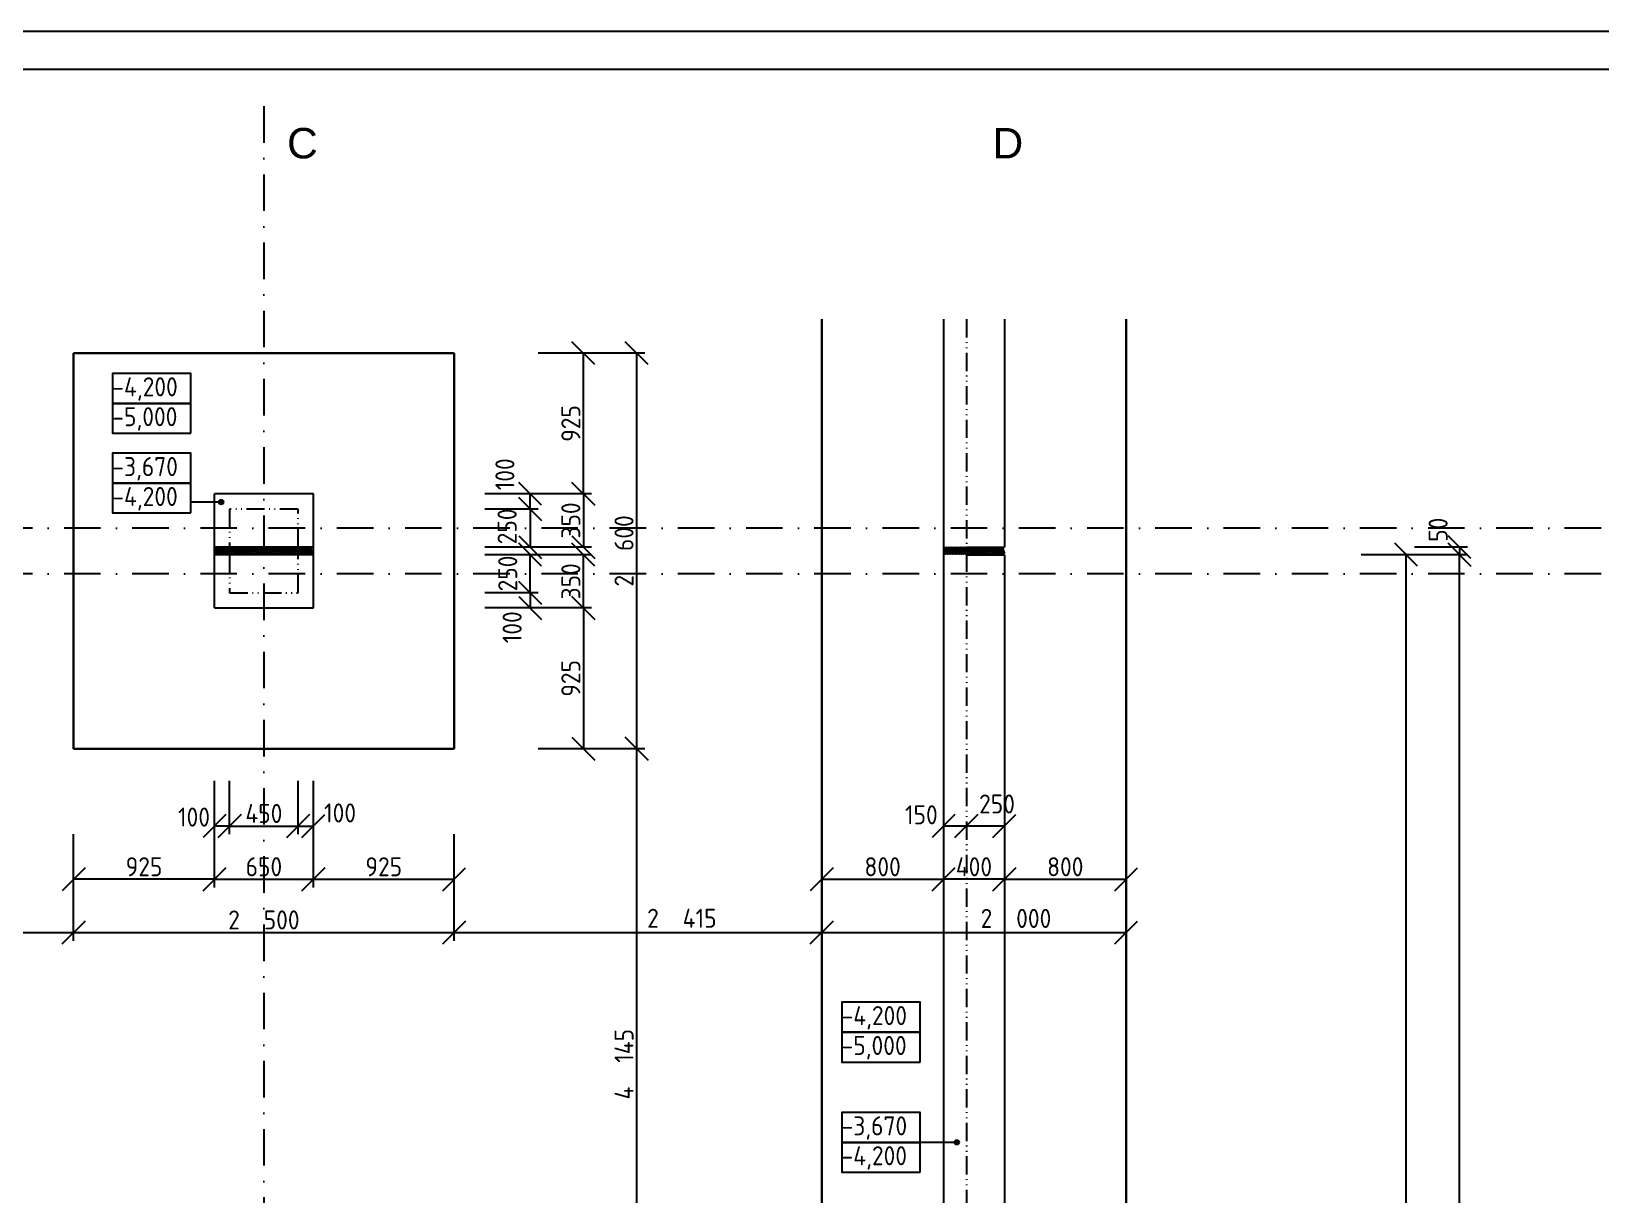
# Model space of a CAD drawing. Extents: x 4511820 to 5180432, y -1526536 to -944957.
# Drawn here: x 4987858 to 4998168, y -1470663 to -1463019 of the extents above; entities that cross this region are included whole.
import ezdxf

# ---------------------------------------------------------------- set-up
doc = ezdxf.new("R2010")
doc.units = 0
doc.header["$MEASUREMENT"] = 0
doc.linetypes.add('ACAD_ISO12W100', pattern=[22, 12, -3, 0.5, -3, 0.5, -3])
doc.linetypes.add('BODKOCIARKOVANA_3', pattern=[5.6, 3, -1.3, 0, -1.3])
doc.layers.get('0').update_dxf_attribs({"linetype": 'CONTINUOUS'})
doc.layers.get('Defpoints').update_dxf_attribs({"color": 61, "linetype": 'CONTINUOUS'})
for name, color, linetype in [('KÓTY', 4, 'CONTINUOUS'), ('MÚRY', 1, 'CONTINUOUS'), ('osi', 253, 'CONTINUOUS'), ('TENKÁ', 7, 'CONTINUOUS'), ('ŠRAFY', 82, 'CONTINUOUS')]:
    doc.layers.add(name, color=color, linetype=linetype)
doc.styles.add('styl1', font='arial.ttf')
doc.styles.add('STYLE1', font='isocp.shx')
doc.dimstyles.new('STANDARD-50', dxfattribs={"dimtxt": 125, "dimasz": 150, "dimexe": 10, "dimexo": 200, "dimgap": 20, "dimtad": 1, "dimdsep": 46, "dimlunit": 6, "dimtxsty": 'STYLE1', "dimblk1": 'OBLIQUE', "dimblk2": 'OBLIQUE', "dimsah": 1, "dimcen": 2.5, "dimse1": 1, "dimse2": 1, "dimadec": 0, "dimazin": 0, "dimtfac": 1, "dimtmove": 1, "dimatfit": 3, "dimldrblk": 'OBLIQUE', "dimfxl": 1, "dimtolj": 1, "dimtzin": 0, "dimarcsym": 0})

# ---------------------------------------------------------------- blocks, each defined once
blk = doc.blocks.new('_OBLIQUE')
at = {"color": 0, "linetype": 'ByBlock'}
blk.add_line((-0.5, -0.5), (0.5, 0.5), dxfattribs=at)
blk = doc.blocks.new('*D42799')
at = {"layer": 'Defpoints', "color": 0}
for p in [(4988136, -1467577), (4990636, -1467577), (4990636, -1468941)]:
    blk.add_point(p, dxfattribs=at)
at = {"layer": 'KÓTY', "color": 0, "lineweight": -2}
blk.add_line((4988136, -1468941), (4990636, -1468941), dxfattribs=at)
at = {"layer": 'KÓTY', "color": 0, "linetype": 'ByBlock', "lineweight": -2, "xscale": 150, "yscale": 150, "zscale": 150, "rotation": 180}
blk.add_blockref('_OBLIQUE', (4988136, -1468941), dxfattribs=at)
at = {"layer": 'KÓTY', "color": 0, "linetype": 'ByBlock', "lineweight": -2, "xscale": 150, "yscale": 150, "zscale": 150}
blk.add_blockref('_OBLIQUE', (4990636, -1468941), dxfattribs=at)
at = {"layer": 'KÓTY', "color": 0, "insert": (4989386, -1468858), "char_height": 125, "attachment_point": 5, "style": 'STYLE1'}
blk.add_mtext('\\A1;2ﾠ500', dxfattribs=at)
blk = doc.blocks.new('*D42800')
at = {"layer": 'Defpoints', "color": 0}
for p in [(4988136, -1466726.5), (4989061, -1466726.5), (4988136, -1468591)]:
    blk.add_point(p, dxfattribs=at)
at = {"layer": 'KÓTY', "color": 0, "lineweight": -2}
blk.add_line((4989061, -1468591), (4988136, -1468591), dxfattribs=at)
at = {"layer": 'KÓTY', "color": 0, "linetype": 'ByBlock', "lineweight": -2, "xscale": 150, "yscale": 150, "zscale": 150, "rotation": 180}
blk.add_blockref('_OBLIQUE', (4988136, -1468591), dxfattribs=at)
at = {"layer": 'KÓTY', "color": 0, "linetype": 'ByBlock', "lineweight": -2, "xscale": 150, "yscale": 150, "zscale": 150}
blk.add_blockref('_OBLIQUE', (4989061, -1468591), dxfattribs=at)
at = {"layer": 'KÓTY', "color": 0, "insert": (4988598.5, -1468508.5), "char_height": 125, "attachment_point": 5, "style": 'STYLE1'}
blk.add_mtext('\\A1;925', dxfattribs=at)
blk = doc.blocks.new('*D42801')
at = {"layer": 'Defpoints', "color": 0}
for p in [(4989161, -1466626.5), (4989611, -1466626.5), (4989611, -1468241)]:
    blk.add_point(p, dxfattribs=at)
at = {"layer": 'KÓTY', "color": 0, "lineweight": -2}
blk.add_line((4989161, -1468241), (4989611, -1468241), dxfattribs=at)
at = {"layer": 'KÓTY', "color": 0, "linetype": 'ByBlock', "lineweight": -2, "xscale": 150, "yscale": 150, "zscale": 150, "rotation": 180}
blk.add_blockref('_OBLIQUE', (4989161, -1468241), dxfattribs=at)
at = {"layer": 'KÓTY', "color": 0, "linetype": 'ByBlock', "lineweight": -2, "xscale": 150, "yscale": 150, "zscale": 150}
blk.add_blockref('_OBLIQUE', (4989611, -1468241), dxfattribs=at)
at = {"layer": 'KÓTY', "color": 0, "insert": (4989386, -1468158.5), "char_height": 125, "attachment_point": 5, "style": 'STYLE1'}
blk.add_mtext('\\A1;450', dxfattribs=at)
blk = doc.blocks.new('*D42802')
at = {"layer": 'Defpoints', "color": 0}
for p in [(4989061, -1466726.5), (4989711, -1466726.5), (4989711, -1468591)]:
    blk.add_point(p, dxfattribs=at)
at = {"layer": 'KÓTY', "color": 0, "lineweight": -2}
blk.add_line((4989061, -1468591), (4989711, -1468591), dxfattribs=at)
at = {"layer": 'KÓTY', "color": 0, "linetype": 'ByBlock', "lineweight": -2, "xscale": 150, "yscale": 150, "zscale": 150, "rotation": 180}
blk.add_blockref('_OBLIQUE', (4989061, -1468591), dxfattribs=at)
at = {"layer": 'KÓTY', "color": 0, "linetype": 'ByBlock', "lineweight": -2, "xscale": 150, "yscale": 150, "zscale": 150}
blk.add_blockref('_OBLIQUE', (4989711, -1468591), dxfattribs=at)
at = {"layer": 'KÓTY', "color": 0, "insert": (4989386, -1468508.5), "char_height": 125, "attachment_point": 5, "style": 'STYLE1'}
blk.add_mtext('\\A1;650', dxfattribs=at)
blk = doc.blocks.new('*D42803')
at = {"layer": 'Defpoints', "color": 0}
for p in [(4989711, -1466726.5), (4990636, -1466726.5), (4990636, -1468591)]:
    blk.add_point(p, dxfattribs=at)
at = {"layer": 'KÓTY', "color": 0, "lineweight": -2}
blk.add_line((4989711, -1468591), (4990636, -1468591), dxfattribs=at)
at = {"layer": 'KÓTY', "color": 0, "linetype": 'ByBlock', "lineweight": -2, "xscale": 150, "yscale": 150, "zscale": 150, "rotation": 180}
blk.add_blockref('_OBLIQUE', (4989711, -1468591), dxfattribs=at)
at = {"layer": 'KÓTY', "color": 0, "linetype": 'ByBlock', "lineweight": -2, "xscale": 150, "yscale": 150, "zscale": 150}
blk.add_blockref('_OBLIQUE', (4990636, -1468591), dxfattribs=at)
at = {"layer": 'KÓTY', "color": 0, "insert": (4990173.5, -1468508.5), "char_height": 125, "attachment_point": 5, "style": 'STYLE1'}
blk.add_mtext('\\A1;925', dxfattribs=at)
blk = doc.blocks.new('*D42804')
at = {"layer": 'Defpoints', "color": 0}
for p in [(4989611, -1466626.5), (4989711, -1466626.5), (4989711, -1468241)]:
    blk.add_point(p, dxfattribs=at)
at = {"layer": 'KÓTY', "color": 0, "lineweight": -2}
blk.add_line((4989611, -1468241), (4989711, -1468241), dxfattribs=at)
at = {"layer": 'KÓTY', "color": 0, "linetype": 'ByBlock', "lineweight": -2, "xscale": 150, "yscale": 150, "zscale": 150, "rotation": 180}
blk.add_blockref('_OBLIQUE', (4989611, -1468241), dxfattribs=at)
at = {"layer": 'KÓTY', "color": 0, "linetype": 'ByBlock', "lineweight": -2, "xscale": 150, "yscale": 150, "zscale": 150}
blk.add_blockref('_OBLIQUE', (4989711, -1468241), dxfattribs=at)
at = {"layer": 'KÓTY', "color": 0, "insert": (4989886.5, -1468155), "char_height": 125, "attachment_point": 5, "style": 'STYLE1'}
blk.add_mtext('\\A1;100', dxfattribs=at)
blk = doc.blocks.new('*D42805')
at = {"layer": 'Defpoints', "color": 0}
for p in [(4989061, -1466626.5), (4989161, -1466626.5), (4989061, -1468241)]:
    blk.add_point(p, dxfattribs=at)
at = {"layer": 'KÓTY', "color": 0, "lineweight": -2}
blk.add_line((4989161, -1468241), (4989061, -1468241), dxfattribs=at)
at = {"layer": 'KÓTY', "color": 0, "linetype": 'ByBlock', "lineweight": -2, "xscale": 150, "yscale": 150, "zscale": 150, "rotation": 180}
blk.add_blockref('_OBLIQUE', (4989061, -1468241), dxfattribs=at)
at = {"layer": 'KÓTY', "color": 0, "linetype": 'ByBlock', "lineweight": -2, "xscale": 150, "yscale": 150, "zscale": 150}
blk.add_blockref('_OBLIQUE', (4989161, -1468241), dxfattribs=at)
at = {"layer": 'KÓTY', "color": 0, "insert": (4988927, -1468182), "char_height": 125, "attachment_point": 5, "style": 'STYLE1'}
blk.add_mtext('\\A1;100', dxfattribs=at)
blk = doc.blocks.new('*D42812')
at = {"layer": 'Defpoints', "color": 0}
for p in [(4988136, -1467480), (4986686, -1467580), (4988136, -1468941)]:
    blk.add_point(p, dxfattribs=at)
at = {"layer": 'KÓTY', "color": 0, "lineweight": -2}
blk.add_line((4986686, -1468941), (4988136, -1468941), dxfattribs=at)
at = {"layer": 'KÓTY', "color": 0, "linetype": 'ByBlock', "lineweight": -2, "xscale": 150, "yscale": 150, "zscale": 150, "rotation": 180}
blk.add_blockref('_OBLIQUE', (4986686, -1468941), dxfattribs=at)
at = {"layer": 'KÓTY', "color": 0, "linetype": 'ByBlock', "lineweight": -2, "xscale": 150, "yscale": 150, "zscale": 150}
blk.add_blockref('_OBLIQUE', (4988136, -1468941), dxfattribs=at)
at = {"layer": 'KÓTY', "color": 0, "insert": (4987411, -1468858), "char_height": 125, "attachment_point": 5, "style": 'STYLE1'}
blk.add_mtext('\\A1;1ﾠ450', dxfattribs=at)
blk = doc.blocks.new('*D42813')
at = {"layer": 'Defpoints', "color": 0}
for p in [(4990636, -1467477), (4993051, -1467477), (4993051, -1468941)]:
    blk.add_point(p, dxfattribs=at)
at = {"layer": 'KÓTY', "color": 0, "lineweight": -2}
blk.add_line((4990636, -1468941), (4993051, -1468941), dxfattribs=at)
at = {"layer": 'KÓTY', "color": 0, "linetype": 'ByBlock', "lineweight": -2, "xscale": 150, "yscale": 150, "zscale": 150, "rotation": 180}
blk.add_blockref('_OBLIQUE', (4990636, -1468941), dxfattribs=at)
at = {"layer": 'KÓTY', "color": 0, "linetype": 'ByBlock', "lineweight": -2, "xscale": 150, "yscale": 150, "zscale": 150}
blk.add_blockref('_OBLIQUE', (4993051, -1468941), dxfattribs=at)
at = {"layer": 'KÓTY', "color": 0, "insert": (4992132, -1468847), "char_height": 125, "attachment_point": 5, "style": 'STYLE1'}
blk.add_mtext('\\A1;2ﾠ415', dxfattribs=at)
blk = doc.blocks.new('*D42817')
at = {"layer": 'Defpoints', "color": 0}
for p in [(4989711, -1466058), (4989711, -1466408), (4991485, -1466408)]:
    blk.add_point(p, dxfattribs=at)
at = {"layer": 'KÓTY', "color": 0, "lineweight": -2}
blk.add_line((4991485, -1466058), (4991485, -1466408), dxfattribs=at)
at = {"layer": 'KÓTY', "color": 0, "linetype": 'ByBlock', "lineweight": -2, "xscale": 150, "yscale": 150, "zscale": 150}
for p, rotation in [((4991485, -1466058), 90), ((4991485, -1466408), 270)]:
    blk.add_blockref('_OBLIQUE', p, dxfattribs=dict(at, rotation=rotation))
at = {"layer": 'KÓTY', "color": 0, "insert": (4991402.5, -1466233), "char_height": 125, "attachment_point": 5, "rotation": 90, "style": 'STYLE1'}
blk.add_mtext('\\A1;350', dxfattribs=at)
blk = doc.blocks.new('*D42818')
at = {"layer": 'Defpoints', "color": 0}
for p in [(4989611, -1466158), (4989611, -1466408), (4991135, -1466408)]:
    blk.add_point(p, dxfattribs=at)
at = {"layer": 'KÓTY', "color": 0, "lineweight": -2}
blk.add_line((4991135, -1466158), (4991135, -1466408), dxfattribs=at)
at = {"layer": 'KÓTY', "color": 0, "linetype": 'ByBlock', "lineweight": -2, "xscale": 150, "yscale": 150, "zscale": 150}
for p, rotation in [((4991135, -1466158), 90), ((4991135, -1466408), 270)]:
    blk.add_blockref('_OBLIQUE', p, dxfattribs=dict(at, rotation=rotation))
at = {"layer": 'KÓTY', "color": 0, "insert": (4990984, -1466272), "char_height": 125, "attachment_point": 5, "rotation": 90, "style": 'STYLE1'}
blk.add_mtext('\\A1;250', dxfattribs=at)
blk = doc.blocks.new('*D42819')
at = {"layer": 'Defpoints', "color": 0}
for p in [(4989611, -1466058), (4991135, -1466058), (4989611, -1466158)]:
    blk.add_point(p, dxfattribs=at)
at = {"layer": 'KÓTY', "color": 0, "lineweight": -2}
blk.add_line((4991135, -1466158), (4991135, -1466058), dxfattribs=at)
at = {"layer": 'KÓTY', "color": 0, "linetype": 'ByBlock', "lineweight": -2, "xscale": 150, "yscale": 150, "zscale": 150}
for p, rotation in [((4991135, -1466058), 90), ((4991135, -1466158), 270)]:
    blk.add_blockref('_OBLIQUE', p, dxfattribs=dict(at, rotation=rotation))
at = {"layer": 'KÓTY', "color": 0, "insert": (4990969.5, -1465929.5), "char_height": 125, "attachment_point": 5, "rotation": 90, "style": 'STYLE1'}
blk.add_mtext('\\A1;100', dxfattribs=at)
blk = doc.blocks.new('*D42820')
at = {"layer": 'Defpoints', "color": 0}
for p in [(4989711, -1465133), (4991485, -1465133), (4989711, -1466058)]:
    blk.add_point(p, dxfattribs=at)
at = {"layer": 'KÓTY', "color": 0, "lineweight": -2}
blk.add_line((4991485, -1466058), (4991485, -1465133), dxfattribs=at)
at = {"layer": 'KÓTY', "color": 0, "linetype": 'ByBlock', "lineweight": -2, "xscale": 150, "yscale": 150, "zscale": 150}
for p, rotation in [((4991485, -1465133), 90), ((4991485, -1466058), 270)]:
    blk.add_blockref('_OBLIQUE', p, dxfattribs=dict(at, rotation=rotation))
at = {"layer": 'KÓTY', "color": 0, "insert": (4991402.5, -1465595.5), "char_height": 125, "attachment_point": 5, "rotation": 90, "style": 'STYLE1'}
blk.add_mtext('\\A1;925', dxfattribs=at)
blk = doc.blocks.new('*D42821')
at = {"layer": 'Defpoints', "color": 0}
for p in [(4989711, -1466458), (4991485, -1466458), (4989711, -1466808)]:
    blk.add_point(p, dxfattribs=at)
at = {"layer": 'KÓTY', "color": 0, "lineweight": -2}
blk.add_line((4991485, -1466808), (4991485, -1466458), dxfattribs=at)
at = {"layer": 'KÓTY', "color": 0, "linetype": 'ByBlock', "lineweight": -2, "xscale": 150, "yscale": 150, "zscale": 150}
for p, rotation in [((4991485, -1466458), 90), ((4991485, -1466808), 270)]:
    blk.add_blockref('_OBLIQUE', p, dxfattribs=dict(at, rotation=rotation))
at = {"layer": 'KÓTY', "color": 0, "insert": (4991402.5, -1466633), "char_height": 125, "attachment_point": 5, "rotation": 90, "style": 'STYLE1'}
blk.add_mtext('\\A1;350', dxfattribs=at)
blk = doc.blocks.new('*D42822')
at = {"layer": 'Defpoints', "color": 0}
for p in [(4989611, -1466458), (4991135, -1466458), (4989611, -1466708)]:
    blk.add_point(p, dxfattribs=at)
at = {"layer": 'KÓTY', "color": 0, "lineweight": -2}
blk.add_line((4991135, -1466708), (4991135, -1466458), dxfattribs=at)
at = {"layer": 'KÓTY', "color": 0, "linetype": 'ByBlock', "lineweight": -2, "xscale": 150, "yscale": 150, "zscale": 150}
for p, rotation in [((4991135, -1466458), 90), ((4991135, -1466708), 270)]:
    blk.add_blockref('_OBLIQUE', p, dxfattribs=dict(at, rotation=rotation))
at = {"layer": 'KÓTY', "color": 0, "insert": (4990988, -1466581.5), "char_height": 125, "attachment_point": 5, "rotation": 90, "style": 'STYLE1'}
blk.add_mtext('\\A1;250', dxfattribs=at)
blk = doc.blocks.new('*D42823')
at = {"layer": 'Defpoints', "color": 0}
for p in [(4989611, -1466708), (4989611, -1466808), (4991135, -1466808)]:
    blk.add_point(p, dxfattribs=at)
at = {"layer": 'KÓTY', "color": 0, "lineweight": -2}
blk.add_line((4991135, -1466708), (4991135, -1466808), dxfattribs=at)
at = {"layer": 'KÓTY', "color": 0, "linetype": 'ByBlock', "lineweight": -2, "xscale": 150, "yscale": 150, "zscale": 150}
for p, rotation in [((4991135, -1466708), 90), ((4991135, -1466808), 270)]:
    blk.add_blockref('_OBLIQUE', p, dxfattribs=dict(at, rotation=rotation))
at = {"layer": 'KÓTY', "color": 0, "insert": (4991017, -1466934.5), "char_height": 125, "attachment_point": 5, "rotation": 90, "style": 'STYLE1'}
blk.add_mtext('\\A1;100', dxfattribs=at)
blk = doc.blocks.new('*D42824')
at = {"layer": 'Defpoints', "color": 0}
for p in [(4989711, -1466808), (4989711, -1467733), (4991485, -1467733)]:
    blk.add_point(p, dxfattribs=at)
at = {"layer": 'KÓTY', "color": 0, "lineweight": -2}
blk.add_line((4991485, -1466808), (4991485, -1467733), dxfattribs=at)
at = {"layer": 'KÓTY', "color": 0, "linetype": 'ByBlock', "lineweight": -2, "xscale": 150, "yscale": 150, "zscale": 150}
for p, rotation in [((4991485, -1466808), 90), ((4991485, -1467733), 270)]:
    blk.add_blockref('_OBLIQUE', p, dxfattribs=dict(at, rotation=rotation))
at = {"layer": 'KÓTY', "color": 0, "insert": (4991402.5, -1467270.5), "char_height": 125, "attachment_point": 5, "rotation": 90, "style": 'STYLE1'}
blk.add_mtext('\\A1;925', dxfattribs=at)
blk = doc.blocks.new('*D42826')
at = {"layer": 'Defpoints', "color": 0}
for p in [(4990636, -1465133), (4990636, -1467733), (4991835, -1467733)]:
    blk.add_point(p, dxfattribs=at)
at = {"layer": 'KÓTY', "color": 0, "lineweight": -2}
blk.add_line((4991835, -1465133), (4991835, -1467733), dxfattribs=at)
at = {"layer": 'KÓTY', "color": 0, "linetype": 'ByBlock', "lineweight": -2, "xscale": 150, "yscale": 150, "zscale": 150}
for p, rotation in [((4991835, -1465133), 90), ((4991835, -1467733), 270)]:
    blk.add_blockref('_OBLIQUE', p, dxfattribs=dict(at, rotation=rotation))
at = {"layer": 'KÓTY', "color": 0, "insert": (4991752, -1466433), "char_height": 125, "attachment_point": 5, "rotation": 90, "style": 'STYLE1'}
blk.add_mtext('\\A1;2ﾠ600', dxfattribs=at)
blk = doc.blocks.new('*D42856')
at = {"layer": 'Defpoints', "color": 0}
for p in [(4993051, -1468941), (4995051, -1468941), (4995051, -1468941)]:
    blk.add_point(p, dxfattribs=at)
at = {"layer": 'KÓTY', "color": 0, "lineweight": -2}
blk.add_line((4993051, -1468941), (4995051, -1468941), dxfattribs=at)
at = {"layer": 'KÓTY', "color": 0, "linetype": 'ByBlock', "lineweight": -2, "xscale": 150, "yscale": 150, "zscale": 150, "rotation": 180}
blk.add_blockref('_OBLIQUE', (4993051, -1468941), dxfattribs=at)
at = {"layer": 'KÓTY', "color": 0, "linetype": 'ByBlock', "lineweight": -2, "xscale": 150, "yscale": 150, "zscale": 150}
blk.add_blockref('_OBLIQUE', (4995051, -1468941), dxfattribs=at)
at = {"layer": 'KÓTY', "color": 0, "insert": (4994327, -1468848), "char_height": 125, "attachment_point": 5, "style": 'STYLE1'}
blk.add_mtext('\\A1;2ﾠ000', dxfattribs=at)
blk = doc.blocks.new('*D42857')
at = {"layer": 'Defpoints', "color": 0}
for p in [(4993851, -1468591), (4993051, -1468941), (4993851, -1468941)]:
    blk.add_point(p, dxfattribs=at)
at = {"layer": 'KÓTY', "color": 0, "lineweight": -2}
blk.add_line((4993051, -1468591), (4993851, -1468591), dxfattribs=at)
at = {"layer": 'KÓTY', "color": 0, "linetype": 'ByBlock', "lineweight": -2, "xscale": 150, "yscale": 150, "zscale": 150, "rotation": 180}
blk.add_blockref('_OBLIQUE', (4993051, -1468591), dxfattribs=at)
at = {"layer": 'KÓTY', "color": 0, "linetype": 'ByBlock', "lineweight": -2, "xscale": 150, "yscale": 150, "zscale": 150}
blk.add_blockref('_OBLIQUE', (4993851, -1468591), dxfattribs=at)
at = {"layer": 'KÓTY', "color": 0, "insert": (4993451, -1468508.5), "char_height": 125, "attachment_point": 5, "style": 'STYLE1'}
blk.add_mtext('\\A1;800', dxfattribs=at)
blk = doc.blocks.new('*D42858')
at = {"layer": 'Defpoints', "color": 0}
for p in [(4995051, -1468591), (4994251, -1468941), (4995051, -1468941)]:
    blk.add_point(p, dxfattribs=at)
at = {"layer": 'KÓTY', "color": 0, "lineweight": -2}
blk.add_line((4994251, -1468591), (4995051, -1468591), dxfattribs=at)
at = {"layer": 'KÓTY', "color": 0, "linetype": 'ByBlock', "lineweight": -2, "xscale": 150, "yscale": 150, "zscale": 150, "rotation": 180}
blk.add_blockref('_OBLIQUE', (4994251, -1468591), dxfattribs=at)
at = {"layer": 'KÓTY', "color": 0, "linetype": 'ByBlock', "lineweight": -2, "xscale": 150, "yscale": 150, "zscale": 150}
blk.add_blockref('_OBLIQUE', (4995051, -1468591), dxfattribs=at)
at = {"layer": 'KÓTY', "color": 0, "insert": (4994651, -1468508.5), "char_height": 125, "attachment_point": 5, "style": 'STYLE1'}
blk.add_mtext('\\A1;800', dxfattribs=at)
blk = doc.blocks.new('*D42859')
at = {"layer": 'Defpoints', "color": 0}
for p in [(4993851, -1468591), (4993851, -1468941), (4994251, -1468941)]:
    blk.add_point(p, dxfattribs=at)
at = {"layer": 'KÓTY', "color": 0, "lineweight": -2}
blk.add_line((4994251, -1468591), (4993851, -1468591), dxfattribs=at)
at = {"layer": 'KÓTY', "color": 0, "linetype": 'ByBlock', "lineweight": -2, "xscale": 150, "yscale": 150, "zscale": 150, "rotation": 180}
blk.add_blockref('_OBLIQUE', (4993851, -1468591), dxfattribs=at)
at = {"layer": 'KÓTY', "color": 0, "linetype": 'ByBlock', "lineweight": -2, "xscale": 150, "yscale": 150, "zscale": 150}
blk.add_blockref('_OBLIQUE', (4994251, -1468591), dxfattribs=at)
at = {"layer": 'KÓTY', "color": 0, "insert": (4994051, -1468508.5), "char_height": 125, "attachment_point": 5, "style": 'STYLE1'}
blk.add_mtext('\\A1;400', dxfattribs=at)
blk = doc.blocks.new('*D42860')
at = {"layer": 'Defpoints', "color": 0}
for p in [(4994001, -1468241), (4994001, -1468591), (4994251, -1468591)]:
    blk.add_point(p, dxfattribs=at)
at = {"layer": 'KÓTY', "color": 0, "lineweight": -2}
blk.add_line((4994251, -1468241), (4994001, -1468241), dxfattribs=at)
at = {"layer": 'KÓTY', "color": 0, "linetype": 'ByBlock', "lineweight": -2, "xscale": 150, "yscale": 150, "zscale": 150, "rotation": 180}
blk.add_blockref('_OBLIQUE', (4994001, -1468241), dxfattribs=at)
at = {"layer": 'KÓTY', "color": 0, "linetype": 'ByBlock', "lineweight": -2, "xscale": 150, "yscale": 150, "zscale": 150}
blk.add_blockref('_OBLIQUE', (4994251, -1468241), dxfattribs=at)
at = {"layer": 'KÓTY', "color": 0, "insert": (4994202.5, -1468096), "char_height": 125, "attachment_point": 5, "style": 'STYLE1'}
blk.add_mtext('\\A1;250', dxfattribs=at)
blk = doc.blocks.new('*D42861')
at = {"layer": 'Defpoints', "color": 0}
for p in [(4993851, -1468241), (4993851, -1468241), (4994001, -1468241)]:
    blk.add_point(p, dxfattribs=at)
at = {"layer": 'KÓTY', "color": 0, "lineweight": -2}
blk.add_line((4994001, -1468241), (4993851, -1468241), dxfattribs=at)
at = {"layer": 'KÓTY', "color": 0, "linetype": 'ByBlock', "lineweight": -2, "xscale": 150, "yscale": 150, "zscale": 150, "rotation": 180}
blk.add_blockref('_OBLIQUE', (4993851, -1468241), dxfattribs=at)
at = {"layer": 'KÓTY', "color": 0, "linetype": 'ByBlock', "lineweight": -2, "xscale": 150, "yscale": 150, "zscale": 150}
blk.add_blockref('_OBLIQUE', (4994001, -1468241), dxfattribs=at)
at = {"layer": 'KÓTY', "color": 0, "insert": (4993705.5, -1468167), "char_height": 125, "attachment_point": 5, "style": 'STYLE1'}
blk.add_mtext('\\A1;150', dxfattribs=at)
blk = doc.blocks.new('*D42866')
at = {"layer": 'Defpoints', "color": 0}
for p in [(4990636, -1467733), (4990636, -1471878), (4991835, -1471878)]:
    blk.add_point(p, dxfattribs=at)
at = {"layer": 'KÓTY', "color": 0, "lineweight": -2}
blk.add_line((4991835, -1467733), (4991835, -1471878), dxfattribs=at)
at = {"layer": 'KÓTY', "color": 0, "linetype": 'ByBlock', "lineweight": -2, "xscale": 150, "yscale": 150, "zscale": 150}
for p, rotation in [((4991835, -1467733), 90), ((4991835, -1471878), 270)]:
    blk.add_blockref('_OBLIQUE', p, dxfattribs=dict(at, rotation=rotation))
at = {"layer": 'KÓTY', "color": 0, "insert": (4991752, -1469806), "char_height": 125, "attachment_point": 5, "rotation": 90, "style": 'STYLE1'}
blk.add_mtext('\\A1;4ﾠ145', dxfattribs=at)
blk = doc.blocks.new('*D43567')
at = {"layer": 'Defpoints', "color": 0}
for p in [(4993901, -1466458), (4997241, -1466458), (4993901, -1485588)]:
    blk.add_point(p, dxfattribs=at)
at = {"layer": 'KÓTY', "color": 0, "lineweight": -2}
blk.add_line((4997241, -1485588), (4997241, -1466458), dxfattribs=at)
at = {"layer": 'KÓTY', "color": 0, "linetype": 'ByBlock', "lineweight": -2, "xscale": 150, "yscale": 150, "zscale": 150}
for p, rotation in [((4997241, -1466458), 90), ((4997241, -1485588), 270)]:
    blk.add_blockref('_OBLIQUE', p, dxfattribs=dict(at, rotation=rotation))
at = {"layer": 'KÓTY', "color": 0, "insert": (4997158, -1476023), "char_height": 125, "attachment_point": 5, "rotation": 90, "style": 'STYLE1'}
blk.add_mtext('\\A1;19ﾠ130', dxfattribs=at)
blk = doc.blocks.new('*D43568')
at = {"layer": 'Defpoints', "color": 0}
for p in [(4995340.5, -1466408), (4995340.5, -1466458), (4997241, -1466458)]:
    blk.add_point(p, dxfattribs=at)
at = {"layer": 'KÓTY', "color": 0, "lineweight": -2}
blk.add_line((4997241, -1466408), (4997241, -1466458), dxfattribs=at)
at = {"layer": 'KÓTY', "color": 0, "linetype": 'ByBlock', "lineweight": -2, "xscale": 150, "yscale": 150, "zscale": 150}
for p, rotation in [((4997241, -1466408), 90), ((4997241, -1466458), 270)]:
    blk.add_blockref('_OBLIQUE', p, dxfattribs=dict(at, rotation=rotation))
at = {"layer": 'KÓTY', "color": 0, "insert": (4997100.5, -1466294), "char_height": 125, "attachment_point": 5, "rotation": 90, "style": 'STYLE1'}
blk.add_mtext('\\A1;50', dxfattribs=at)
blk = doc.blocks.new('*D43569')
at = {"layer": 'Defpoints', "color": 0}
for p in [(4994417, -1466458), (4996891, -1466458), (4994417, -1482968)]:
    blk.add_point(p, dxfattribs=at)
at = {"layer": 'KÓTY', "color": 0, "lineweight": -2}
blk.add_line((4996891, -1482968), (4996891, -1466458), dxfattribs=at)
at = {"layer": 'KÓTY', "color": 0, "linetype": 'ByBlock', "lineweight": -2, "xscale": 150, "yscale": 150, "zscale": 150}
for p, rotation in [((4996891, -1466458), 90), ((4996891, -1482968), 270)]:
    blk.add_blockref('_OBLIQUE', p, dxfattribs=dict(at, rotation=rotation))
at = {"layer": 'KÓTY', "color": 0, "insert": (4996808, -1474713), "char_height": 125, "attachment_point": 5, "rotation": 90, "style": 'STYLE1'}
blk.add_mtext('\\A1;16ﾠ510', dxfattribs=at)

msp = doc.modelspace()

# ---------------------------------------------------------------- hatches: boundary and pattern name
at = {"layer": 'KÓTY', "ltscale": 0.25}
for points in [[(4989090.5, -1466112, 1), (4989120.5, -1466112, 1)], [(4993938.5, -1470334.75, 1), (4993938.5, -1470304.75, 1)]]:
    msp.add_hatch(color=256, dxfattribs=at).paths.add_polyline_path(points)

# ---------------------------------------------------------------- linework, layer by layer
at = {"layer": 'KÓTY'}
for p, q in [((4991538.403, -1465133), (4991188.403, -1465133)), ((4991888.403, -1465133), (4991538.403, -1465133)), ((4989105.5, -1466112), (4988906.316, -1466112)), ((4991188.403, -1466058), (4990838.403, -1466058)), ((4991538.403, -1466058), (4991188.403, -1466058)), ((4991188.403, -1466158), (4990838.403, -1466158)), ((4991188.403, -1466408), (4990838.403, -1466408)), ((4991538.403, -1466408), (4991188.403, -1466408)), ((4997294.403, -1466408), (4996944.403, -1466408)), ((4991188.403, -1466458), (4990838.403, -1466458)), ((4991538.403, -1466458), (4991188.403, -1466458)), ((4996944.403, -1466458), (4996594.403, -1466458)), ((4997294.403, -1466458), (4996944.403, -1466458)), ((4991188.403, -1466708), (4990838.403, -1466708)), ((4991188.403, -1466808), (4990838.403, -1466808)), ((4991538.403, -1466808), (4991188.403, -1466808)), ((4991538.403, -1467733), (4991188.403, -1467733)), ((4991538.403, -1467733), (4991188.403, -1467733)), ((4991888.403, -1467733), (4991538.403, -1467733)), ((4989061, -1468294.403), (4989061, -1467944.403)), ((4989161, -1468294.403), (4989161, -1467944.403)), ((4989611, -1468294.403), (4989611, -1467944.403)), ((4989711, -1468294.403), (4989711, -1467944.403)), ((4988136, -1468644.403), (4988136, -1468294.403)), ((4989061, -1468644.403), (4989061, -1468294.403)), ((4989711, -1468644.403), (4989711, -1468294.403)), ((4990636, -1468644.403), (4990636, -1468294.403)), ((4988136, -1468994.403), (4988136, -1468644.403)), ((4990636, -1468994.403), (4990636, -1468644.403)), ((4993953.5, -1470319.75), (4993697.316, -1470319.75))]:
    msp.add_line(p, q, dxfattribs=at)
at = {"layer": 'KÓTY', "ltscale": 0.25}
for centre in [(4989105.5, -1466112), (4993938.5, -1470319.75)]:
    msp.add_circle(centre, 15, dxfattribs=at)
at = {"layer": 'MÚRY', "linetype": 'Continuous', "lineweight": 30}
for p, q in [((4993051, -1464910.809), (4993051, -1482568)), ((4995051, -1464910.809), (4995051, -1483768)), ((4988136, -1467733), (4988136, -1465133)), ((4988136, -1465133), (4990636, -1465133)), ((4990636, -1467733), (4990636, -1465133)), ((4988136, -1467733), (4990636, -1467733))]:
    msp.add_line(p, q, dxfattribs=at)
at = {"layer": 'osi', "linetype": 'BODKOCIARKOVANA_3', "ltscale": 80}
for p, q in [((4989386, -1463510.809), (4989386, -1502135.094)), ((5043429.122, -1466283), (4978440.258, -1466283)), ((5043429.122, -1466583), (4978440.258, -1466583))]:
    msp.add_line(p, q, dxfattribs=at)
at = {"layer": 'TENKÁ', "color": 7}
for p, q in [((5054537, -1463018.96), (4977914.533, -1463018.96)), ((5054287, -1463268.96), (4978164.533, -1463268.96))]:
    msp.add_line(p, q, dxfattribs=at)
at = {"layer": 'TENKÁ'}
for p, q in [((4993851, -1464910.809), (4993851, -1482968)), ((4994251, -1464910.809), (4994251, -1466408)), ((4994001, -1466408), (4994251, -1466408)), ((4994001, -1466458), (4994251, -1466458)), ((4994251, -1466458), (4994251, -1485588))]:
    msp.add_line(p, q, dxfattribs=at)
at = {"layer": 'TENKÁ', "color": 40, "linetype": 'ACAD_ISO12W100', "ltscale": 10}
msp.add_line((4994001, -1464910.809), (4994001, -1482968), dxfattribs=at)
at = {"layer": 'TENKÁ', "linetype": 'Continuous', "lineweight": 25}
for p, q in [((4989711, -1466058), (4989061, -1466058)), ((4989061, -1466808), (4989061, -1466058)), ((4989711, -1466808), (4989711, -1466058)), ((4989711, -1466408), (4989061, -1466408)), ((4989711, -1466458), (4989061, -1466458)), ((4989061, -1466808), (4989711, -1466808))]:
    msp.add_line(p, q, dxfattribs=at)
at = {"layer": 'TENKÁ', "ltscale": 0.25}
for points in [[(4988906.316, -1465463.25), (4988906.316, -1465267), (4988391.684, -1465267), (4988391.684, -1465463.25)], [(4988906.316, -1465659.5), (4988906.316, -1465463.25), (4988391.684, -1465463.25), (4988391.684, -1465659.5)], [(4988906.316, -1465987.5), (4988906.316, -1465791.25), (4988391.684, -1465791.25), (4988391.684, -1465987.5)], [(4988906.316, -1466183.75), (4988906.316, -1465987.5), (4988391.684, -1465987.5), (4988391.684, -1466183.75)], [(4993697.316, -1469595.302), (4993697.316, -1469399.052), (4993182.684, -1469399.052), (4993182.684, -1469595.302)], [(4993697.316, -1469791.552), (4993697.316, -1469595.302), (4993182.684, -1469595.302), (4993182.684, -1469791.552)], [(4993697.316, -1470319.75), (4993697.316, -1470123.5), (4993182.684, -1470123.5), (4993182.684, -1470319.75)], [(4993697.316, -1470516), (4993697.316, -1470319.75), (4993182.684, -1470319.75), (4993182.684, -1470516)]]:
    msp.add_lwpolyline(points, close=True, dxfattribs=at)
at = {"layer": 'TENKÁ', "color": 40, "linetype": 'ACAD_ISO12W100', "ltscale": 10}
for points in [[(4989611, -1466158), (4989161, -1466158), (4989161, -1466408), (4989611, -1466408)], [(4989611, -1466458), (4989161, -1466458), (4989161, -1466708), (4989611, -1466708)]]:
    msp.add_lwpolyline(points, close=True, dxfattribs=at)
at = {"layer": 'ŠRAFY'}
for points in [[(4989277.914, -1466411.001, 0.503263342), (4989270.55, -1466420.637), (4989277.512, -1466444.854, -1.328013808), (4989263, -1466444.854), (4989269.962, -1466420.637, 1.328013808), (4989255.449, -1466420.637), (4989262.412, -1466444.854, -1.328013808), (4989247.899, -1466444.854), (4989254.861, -1466420.637, 1.328013808), (4989240.348, -1466420.637), (4989247.311, -1466444.854, -1.328013808), (4989232.798, -1466444.854), (4989239.76, -1466420.637, 1.328013808), (4989225.248, -1466420.637), (4989232.21, -1466444.854, -1.328013808), (4989217.697, -1466444.854), (4989224.66, -1466420.637, 1.328013808), (4989210.147, -1466420.637), (4989217.109, -1466444.854, -1.328013808), (4989202.596, -1466444.854), (4989209.559, -1466420.637, 1.328013808), (4989195.046, -1466420.637), (4989202.008, -1466444.854, -1.328013808), (4989187.496, -1466444.854), (4989194.458, -1466420.637, 1.328013808), (4989179.945, -1466420.637), (4989186.908, -1466444.854, -1.328013808), (4989172.395, -1466444.854), (4989179.357, -1466420.637, 1.328013808), (4989164.844, -1466420.637), (4989171.807, -1466444.854, -1.328013808), (4989157.294, -1466444.854), (4989164.256, -1466420.637, 1.328013808), (4989149.744, -1466420.637), (4989156.706, -1466444.854, -1.328013808), (4989142.193, -1466444.854), (4989149.156, -1466420.637, 1.328013808), (4989134.643, -1466420.637), (4989141.605, -1466444.854, -1.328013808), (4989127.092, -1466444.854), (4989134.055, -1466420.637, 1.328013808), (4989119.542, -1466420.637), (4989126.504, -1466444.854, -1.328013808), (4989111.992, -1466444.854), (4989118.954, -1466420.637, 1.328013808), (4989104.441, -1466420.637), (4989111.404, -1466444.854, -1.328013808), (4989096.891, -1466444.854), (4989103.853, -1466420.637, 1.328013808), (4989089.34, -1466420.637), (4989096.303, -1466444.854, -1.328013808), (4989081.79, -1466444.854), (4989088.752, -1466420.637, 1.328013808), (4989074.24, -1466420.637), (4989081.202, -1466444.854, -1.328013808), (4989066.689, -1466444.854), (4989073.652, -1466420.637, 0.716227228), (4989061.914, -1466412.474, 0.716227228)], [(4989489.325, -1466411.001, 0.503263342), (4989481.961, -1466420.637), (4989488.924, -1466444.854, -1.328013808), (4989474.411, -1466444.854), (4989481.373, -1466420.637, 1.328013808), (4989466.86, -1466420.637), (4989473.823, -1466444.854, -1.328013808), (4989459.31, -1466444.854), (4989466.272, -1466420.637, 1.328013808), (4989451.76, -1466420.637), (4989458.722, -1466444.854, -1.328013808), (4989444.209, -1466444.854), (4989451.172, -1466420.637, 1.328013808), (4989436.659, -1466420.637), (4989443.621, -1466444.854, -1.328013808), (4989429.108, -1466444.854), (4989436.071, -1466420.637, 1.328013808), (4989421.558, -1466420.637), (4989428.52, -1466444.854, -1.328013808), (4989414.008, -1466444.854), (4989420.97, -1466420.637, 1.328013808), (4989406.457, -1466420.637), (4989413.42, -1466444.854, -1.328013808), (4989398.907, -1466444.854), (4989405.869, -1466420.637, 1.328013808), (4989391.356, -1466420.637), (4989398.319, -1466444.854, -1.328013808), (4989383.806, -1466444.854), (4989390.768, -1466420.637, 1.328013808), (4989376.256, -1466420.637), (4989383.218, -1466444.854, -1.328013808), (4989368.705, -1466444.854), (4989375.668, -1466420.637, 1.328013808), (4989361.155, -1466420.637), (4989368.117, -1466444.854, -1.328013808), (4989353.604, -1466444.854), (4989360.567, -1466420.637, 1.328013808), (4989346.054, -1466420.637), (4989353.016, -1466444.854, -1.328013808), (4989338.504, -1466444.854), (4989345.466, -1466420.637, 1.328013808), (4989330.953, -1466420.637), (4989337.916, -1466444.854, -1.328013808), (4989323.403, -1466444.854), (4989330.365, -1466420.637, 1.328013808), (4989315.852, -1466420.637), (4989322.815, -1466444.854, -1.328013808), (4989308.302, -1466444.854), (4989315.264, -1466420.637, 1.328013808), (4989300.752, -1466420.637), (4989307.714, -1466444.854, -1.328013808), (4989293.201, -1466444.854), (4989300.164, -1466420.637, 1.328013808), (4989285.651, -1466420.637), (4989292.613, -1466444.854, -1.328013808), (4989278.1, -1466444.854), (4989285.063, -1466420.637, 0.716227228), (4989273.325, -1466412.474, 0.716227228)], [(4989700.737, -1466411.001, 0.503263342), (4989693.372, -1466420.637), (4989700.335, -1466444.854, -1.328013808), (4989685.822, -1466444.854), (4989692.784, -1466420.637, 1.328013808), (4989678.272, -1466420.637), (4989685.234, -1466444.854, -1.328013808), (4989670.721, -1466444.854), (4989677.684, -1466420.637, 1.328013808), (4989663.171, -1466420.637), (4989670.133, -1466444.854, -1.328013808), (4989655.62, -1466444.854), (4989662.583, -1466420.637, 1.328013808), (4989648.07, -1466420.637), (4989655.032, -1466444.854, -1.328013808), (4989640.52, -1466444.854), (4989647.482, -1466420.637, 1.328013808), (4989632.969, -1466420.637), (4989639.932, -1466444.854, -1.328013808), (4989625.419, -1466444.854), (4989632.381, -1466420.637, 1.328013808), (4989617.868, -1466420.637), (4989624.831, -1466444.854, -1.328013808), (4989610.318, -1466444.854), (4989617.28, -1466420.637, 1.328013808), (4989602.768, -1466420.637), (4989609.73, -1466444.854, -1.328013808), (4989595.217, -1466444.854), (4989602.18, -1466420.637, 1.328013808), (4989587.667, -1466420.637), (4989594.629, -1466444.854, -1.328013808), (4989580.116, -1466444.854), (4989587.079, -1466420.637, 1.328013808), (4989572.566, -1466420.637), (4989579.528, -1466444.854, -1.328013808), (4989565.016, -1466444.854), (4989571.978, -1466420.637, 1.328013808), (4989557.465, -1466420.637), (4989564.428, -1466444.854, -1.328013808), (4989549.915, -1466444.854), (4989556.877, -1466420.637, 1.328013808), (4989542.364, -1466420.637), (4989549.327, -1466444.854, -1.328013808), (4989534.814, -1466444.854), (4989541.776, -1466420.637, 1.328013808), (4989527.264, -1466420.637), (4989534.226, -1466444.854, -1.328013808), (4989519.713, -1466444.854), (4989526.676, -1466420.637, 1.328013808), (4989512.163, -1466420.637), (4989519.125, -1466444.854, -1.328013808), (4989504.612, -1466444.854), (4989511.575, -1466420.637, 1.328013808), (4989497.062, -1466420.637), (4989504.024, -1466444.854, -1.328013808), (4989489.512, -1466444.854), (4989496.474, -1466420.637, 0.716227228), (4989484.737, -1466412.474, 0.716227228)], [(4994067.914, -1466411.001, 0.503263342), (4994060.55, -1466420.637), (4994067.512, -1466444.854, -1.328013808), (4994053, -1466444.854), (4994059.962, -1466420.637, 1.328013808), (4994045.449, -1466420.637), (4994052.412, -1466444.854, -1.328013808), (4994037.899, -1466444.854), (4994044.861, -1466420.637, 1.328013808), (4994030.348, -1466420.637), (4994037.311, -1466444.854, -1.328013808), (4994022.798, -1466444.854), (4994029.76, -1466420.637, 1.328013808), (4994015.248, -1466420.637), (4994022.21, -1466444.854, -1.328013808), (4994007.697, -1466444.854), (4994014.66, -1466420.637, 1.328013808), (4994000.147, -1466420.637), (4994007.109, -1466444.854, -1.328013808), (4993992.596, -1466444.854), (4993999.559, -1466420.637, 1.328013808), (4993985.046, -1466420.637), (4993992.008, -1466444.854, -1.328013808), (4993977.496, -1466444.854), (4993984.458, -1466420.637, 1.328013808), (4993969.945, -1466420.637), (4993976.908, -1466444.854, -1.328013808), (4993962.395, -1466444.854), (4993969.357, -1466420.637, 1.328013808), (4993954.844, -1466420.637), (4993961.807, -1466444.854, -1.328013808), (4993947.294, -1466444.854), (4993954.256, -1466420.637, 1.328013808), (4993939.744, -1466420.637), (4993946.706, -1466444.854, -1.328013808), (4993932.193, -1466444.854), (4993939.156, -1466420.637, 1.328013808), (4993924.643, -1466420.637), (4993931.605, -1466444.854, -1.328013808), (4993917.092, -1466444.854), (4993924.055, -1466420.637, 1.328013808), (4993909.542, -1466420.637), (4993916.504, -1466444.854, -1.328013808), (4993901.992, -1466444.854), (4993908.954, -1466420.637, 1.328013808), (4993894.441, -1466420.637), (4993901.404, -1466444.854, -1.328013808), (4993886.891, -1466444.854), (4993893.853, -1466420.637, 1.328013808), (4993879.34, -1466420.637), (4993886.303, -1466444.854, -1.328013808), (4993871.79, -1466444.854), (4993878.752, -1466420.637, 1.328013808), (4993864.24, -1466420.637), (4993871.202, -1466444.854, -1.328013808), (4993856.689, -1466444.854), (4993863.652, -1466420.637, 0.716227228), (4993851.914, -1466412.474, 0.716227228)], [(4994251, -1466411.265, 0.584789195), (4994241.76, -1466420.637), (4994248.722, -1466444.854, -1.328013808), (4994234.209, -1466444.854), (4994241.172, -1466420.637, 1.328013808), (4994226.659, -1466420.637), (4994233.621, -1466444.854, -1.328013808), (4994219.108, -1466444.854), (4994226.071, -1466420.637, 1.328013808), (4994211.558, -1466420.637), (4994218.52, -1466444.854, -1.328013808), (4994204.008, -1466444.854), (4994210.97, -1466420.637, 1.328013808), (4994196.457, -1466420.637), (4994203.42, -1466444.854, -1.328013808), (4994188.907, -1466444.854), (4994195.869, -1466420.637, 1.328013808), (4994181.356, -1466420.637), (4994188.319, -1466444.854, -1.328013808), (4994173.806, -1466444.854), (4994180.768, -1466420.637, 1.328013808), (4994166.256, -1466420.637), (4994173.218, -1466444.854, -1.328013808), (4994158.705, -1466444.854), (4994165.668, -1466420.637, 1.328013808), (4994151.155, -1466420.637), (4994158.117, -1466444.854, -1.328013808), (4994143.604, -1466444.854), (4994150.567, -1466420.637, 1.328013808), (4994136.054, -1466420.637), (4994143.016, -1466444.854, -1.328013808), (4994128.504, -1466444.854), (4994135.466, -1466420.637, 1.328013808), (4994120.953, -1466420.637), (4994127.916, -1466444.854, -1.328013808), (4994113.403, -1466444.854), (4994120.365, -1466420.637, 1.328013808), (4994105.852, -1466420.637), (4994112.815, -1466444.854, -1.328013808), (4994098.302, -1466444.854), (4994105.264, -1466420.637, 1.328013808), (4994090.752, -1466420.637), (4994097.714, -1466444.854, -1.328013808), (4994083.201, -1466444.854), (4994090.164, -1466420.637, 1.328013808), (4994075.651, -1466420.637), (4994082.613, -1466444.854, -1.328013808), (4994068.1, -1466444.854), (4994075.063, -1466420.637, 0.716227228), (4994063.325, -1466412.474, 0.716227228)]]:
    msp.add_lwpolyline(points, format="xyb", dxfattribs=at).dxf.unprotected_set("ltscale", 0)

# ---------------------------------------------------------------- texts
at = {"layer": 'TENKÁ', "ltscale": 0.25}
for s, height, style, p in [('C', 200, 'styl1', (4989538.054, -1463853.645)), ('D', 200, 'styl1', (4994173.054, -1463853.645)), ('-4,200', 125, 'STYLE1', (4988390.573, -1465417.201)), ('-5,000', 125, 'STYLE1', (4988390.573, -1465613.451)), ('-3,670', 125, 'STYLE1', (4988390.573, -1465941.451)), ('-4,200', 125, 'STYLE1', (4988390.573, -1466137.701)), ('-4,200', 125, 'STYLE1', (4993181.573, -1469549.253)), ('-5,000', 125, 'STYLE1', (4993181.573, -1469745.503)), ('-3,670', 125, 'STYLE1', (4993181.573, -1470273.701)), ('-4,200', 125, 'STYLE1', (4993181.573, -1470469.951))]:
    msp.add_text(s, height=height, dxfattribs=dict(at, style=style)).set_placement(p)

# ---------------------------------------------------------------- dimensions: what is measured, and where the dimension line sits
at = {"layer": 'KÓTY'}
for base, p1, p2, angle, picture, middle in [((4991485, -1465133), (4989711, -1466058), (4989711, -1465133), 90, '*D42820', (4991402.5, -1465595.5)), ((4991835, -1467733), (4990636, -1465133), (4990636, -1467733), 90, '*D42826', (4991752.457, -1466433)), ((4991485, -1466408), (4989711, -1466058), (4989711, -1466408), 90, '*D42817', (4991402.5, -1466233)), ((4991485, -1466458), (4989711, -1466808), (4989711, -1466458), 270, '*D42821', (4991402.5, -1466633)), ((4997241, -1466458), (4993901, -1485588), (4993901, -1466458), 90, '*D43567', (4997158.457, -1476023)), ((4996891, -1466458), (4994417, -1482968), (4994417, -1466458), 90, '*D43569', (4996808.457, -1474713)), ((4991485, -1467733), (4989711, -1466808), (4989711, -1467733), 270, '*D42824', (4991402.5, -1467270.5)), ((4991835, -1471878), (4990636, -1467733), (4990636, -1471878), 90, '*D42866', (4991752.457, -1469805.5))]:
    dim = msp.add_linear_dim(base=base, p1=p1, p2=p2, angle=angle, dimstyle='STANDARD-50', override={"dimtxsty": 'STYLE1', "dimldrblk": 'OBLIQUE'}, dxfattribs=at)
    dim.commit()
    dim.dimension.update_dxf_attribs({"geometry": picture, "text_midpoint": middle})
for base, p1, p2, angle, picture, middle in [((4991135, -1466058), (4989611, -1466158), (4989611, -1466058), 90, '*D42819', (4991052, -1465929.5)), ((4991135, -1466408), (4989611, -1466158), (4989611, -1466408), 90, '*D42818', (4991066.5, -1466272)), ((4997241, -1466458), (4995340.5, -1466408), (4995340.5, -1466458), 90, '*D43568', (4997183, -1466294)), ((4991135, -1466458), (4989611, -1466708), (4989611, -1466458), 270, '*D42822', (4991070.5, -1466581.5)), ((4991135, -1466808), (4989611, -1466708), (4989611, -1466808), 270, '*D42823', (4991099.5, -1466934.5))]:
    dim = msp.add_linear_dim(base=base, p1=p1, p2=p2, angle=angle, dimstyle='STANDARD-50', override={"dimtxsty": 'STYLE1', "dimldrblk": 'OBLIQUE'}, dxfattribs=at)
    dim.commit()
    dim.dimension.update_dxf_attribs({"geometry": picture, "text_midpoint": middle, "dimtype": 160})
for base, p1, p2, picture, middle in [((4989061, -1468241), (4989161, -1466626.5), (4989061, -1466626.5), '*D42805', (4988927, -1468264.5)), ((4989711, -1468241), (4989611, -1466626.5), (4989711, -1466626.5), '*D42804', (4989886.5, -1468237.5)), ((4993051, -1468941), (4990636, -1467476.5), (4993051, -1467476.5), '*D42813', (4992132, -1468930)), ((4993851, -1468241), (4994001, -1468241), (4993851, -1468241), '*D42861', (4993705.5, -1468249.5)), ((4994001, -1468241), (4994251, -1468591), (4994001, -1468591), '*D42860', (4994202.5, -1468178.5)), ((4995051, -1468941), (4993051, -1468941), (4995051, -1468941), '*D42856', (4994326.5, -1468930.5))]:
    dim = msp.add_linear_dim(base=base, p1=p1, p2=p2, dimstyle='STANDARD-50', override={"dimtxsty": 'STYLE1', "dimldrblk": 'OBLIQUE'}, dxfattribs=at)
    dim.commit()
    dim.dimension.update_dxf_attribs({"geometry": picture, "text_midpoint": middle, "dimtype": 160})
for base, p1, p2, picture, middle in [((4989611, -1468241), (4989161, -1466626.5), (4989611, -1466626.5), '*D42801', (4989386, -1468158.5)), ((4988136, -1468591), (4989061, -1466726.5), (4988136, -1466726.5), '*D42800', (4988598.5, -1468508.5)), ((4989711, -1468591), (4989061, -1466726.5), (4989711, -1466726.5), '*D42802', (4989386, -1468508.5)), ((4990636, -1468591), (4989711, -1466726.5), (4990636, -1466726.5), '*D42803', (4990173.5, -1468508.5)), ((4988136, -1468941), (4986686, -1467579.948), (4988136, -1467479.948), '*D42812', (4987411, -1468858.457)), ((4990636, -1468941), (4988136, -1467576.5), (4990636, -1467576.5), '*D42799', (4989386, -1468858.457)), ((4993851, -1468591), (4993051, -1468941), (4993851, -1468941), '*D42857', (4993451, -1468508.5)), ((4993851, -1468591), (4994251, -1468941), (4993851, -1468941), '*D42859', (4994051, -1468508.5)), ((4995051, -1468591), (4994251, -1468941), (4995051, -1468941), '*D42858', (4994651, -1468508.5))]:
    dim = msp.add_linear_dim(base=base, p1=p1, p2=p2, dimstyle='STANDARD-50', override={"dimtxsty": 'STYLE1', "dimldrblk": 'OBLIQUE'}, dxfattribs=at)
    dim.commit()
    dim.dimension.update_dxf_attribs({"geometry": picture, "text_midpoint": middle})

doc.saveas('drawing.dxf')
